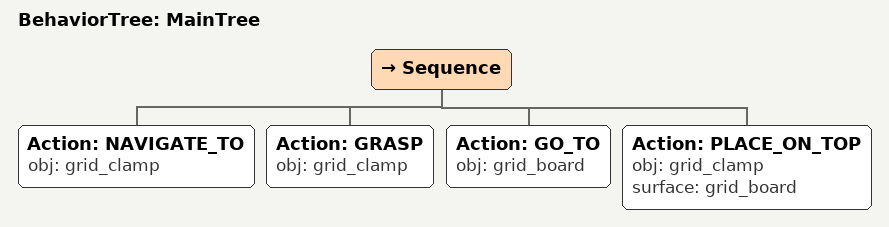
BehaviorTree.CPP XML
<root main_tree_to_execute="MainTree">
  <BehaviorTree ID="MainTree">
    <Sequence>
      <!-- Navigate to grid_clamp -->
      <Action ID="NAVIGATE_TO" obj="grid_clamp" />
      <!-- Grasp grid_clamp -->
      <Action ID="GRASP" obj="grid_clamp" />
      <!-- Go to grid_board -->
      <Action ID="GO_TO" obj="grid_board" />
      <!-- Place grid_clamp on grid_board -->
      <Action ID="PLACE_ON_TOP" obj="grid_clamp" surface="grid_board" />
    </Sequence>
  </BehaviorTree>
</root>
